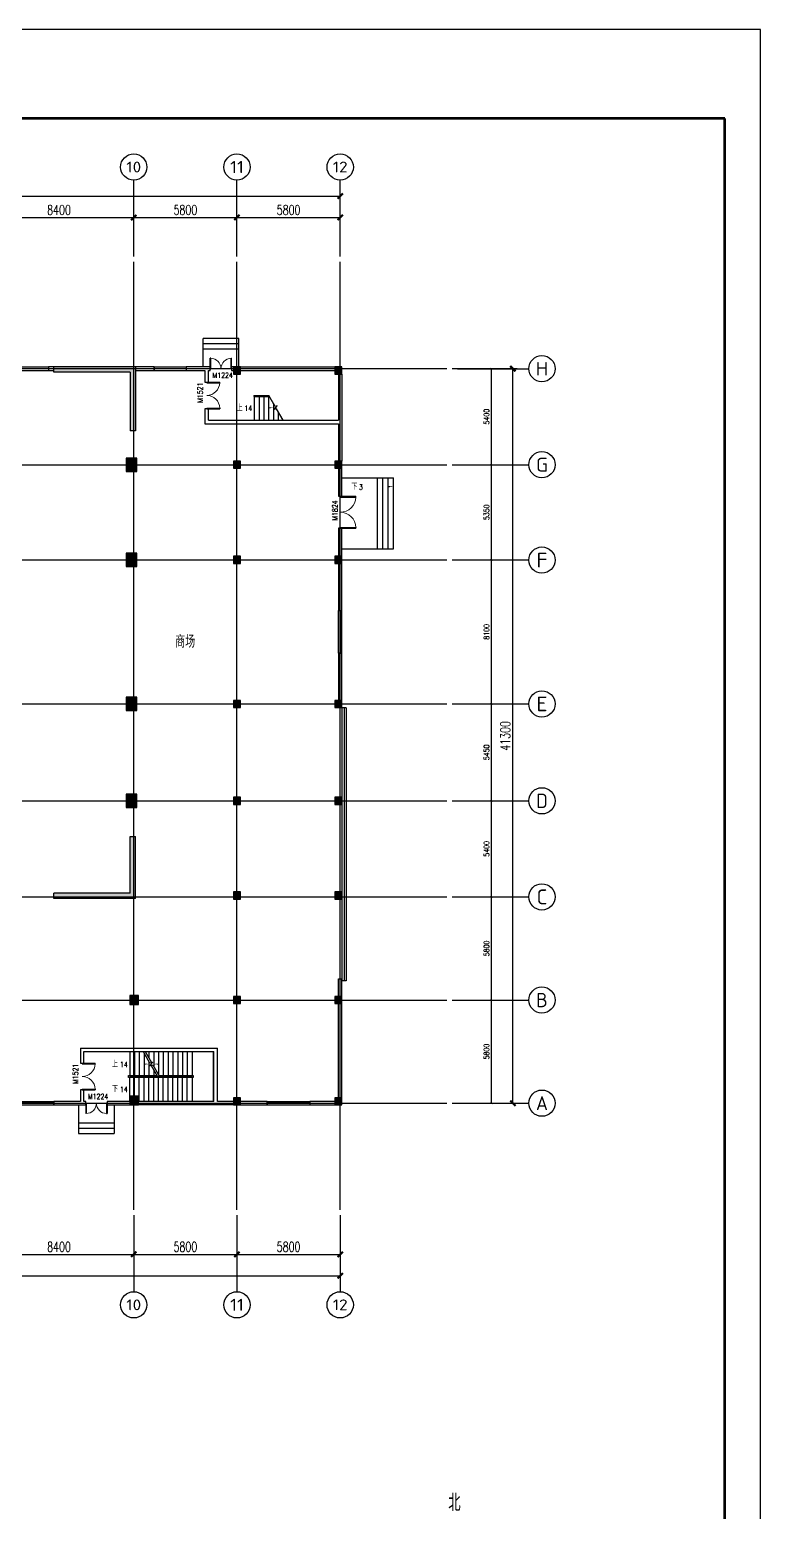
# Model space of a CAD drawing. Extents: x -1 to 1050000, y -900000 to 0.
# Drawn here: x 77741 to 118799, y -275115 to -191800 of the extents above; entities that cross this region are included whole.
import ezdxf
from ezdxf.enums import TextEntityAlignment as Align

# ---------------------------------------------------------------- set-up
doc = ezdxf.new("R2010")
doc.units = 0
doc.header["$LTSCALE"] = 1000
doc.header["$MEASUREMENT"] = 0
for name, color, linetype in [('AXIS', 3, 'Continuous'), ('AXIS_TEXT', 7, 'Continuous'), ('COLUMN', 9, 'Continuous'), ('CURTWALL', 4, 'Continuous'), ('DIM_SYMB', 3, 'Continuous'), ('G-ANNO-TTLB-THIN', 151, 'Continuous'), ('PUB_HATCH', 8, 'Continuous'), ('PUB_TEXT', 7, 'Continuous'), ('STAIR', 2, 'Continuous'), ('Text', 7, 'Continuous'), ('WALL', 9, 'Continuous'), ('WINDOW', 4, 'Continuous'), ('WINDOW_TEXT', 7, 'Continuous')]:
    doc.layers.add(name, color=color, linetype=linetype)
doc.layers.add('DOTE', color=1, linetype='Continuous', plot=False)
doc.layers.add('G-ANNO-TTLB-WIDE', color=214, linetype='Continuous', lineweight=100)
doc.styles.add('_TCH_AXIS', font='tssdeng.shx', dxfattribs={"bigfont": 'GBCBIG.shx'})
doc.styles.add('_TCH_DIM', font='SIMPLEX', dxfattribs={"bigfont": 'GBCBIG'})
doc.styles.add('_TCH_DIM_T3', font='SIMPLEX', dxfattribs={"width": 0.705882, "bigfont": 'GBCBIG'})
doc.styles.add('_TCH_WINDOW', font='SIMPLEX', dxfattribs={"bigfont": 'GBCBIG'})
doc.styles.add('COMPLEX', font='COMPLEX')
doc.styles.get("Standard").update_dxf_attribs({"font": 'gbenor.shx', "bigfont": 'gbcbig.shx'})
doc.dimstyles.new('_TCH_ARCH&&100', dxfattribs={"dimtxt": 297.5, "dimasz": 100, "dimexe": 250, "dimexo": 300, "dimgap": 126.25, "dimtad": 1, "dimdec": 0, "dimzin": 0, "dimdsep": 46, "dimtxsty": '_TCH_DIM_T3', "dimblk": 'ARCHTICK', "dimcen": 0.09, "dimclrt": 7, "dimazin": 2, "dimtfac": 1, "dimtdec": 0, "dimtix": 1, "dimtmove": 2, "dimatfit": 3, "dimfxl": 1, "dimtolj": 1, "dimtzin": 0, "dimarcsym": 0})

# ---------------------------------------------------------------- blocks, each defined once
blk = doc.blocks.new('_AXISO')
blk.add_circle((0, 0), 0.5)
at = {"layer": 'AXIS_TEXT', "style": 'COMPLEX', "width": 1.041667}
blk.add_attdef('A', text='', height=0.56, dxfattribs=at).set_placement((-0.25, -0.28), (0.25, -0.28), align=Align.FIT)
blk = doc.blocks.new('_ArchTick')
at = {"color": 0, "linetype": 'ByBlock', "const_width": 0.4}
blk.add_lwpolyline([(-0.5, -0.5), (0.5, 0.5)], dxfattribs=at)
blk = doc.blocks.new('*D79')
at = {"layer": 'AXIS', "color": 0, "lineweight": -2, "transparency": 16777216}
for p, q in [((75191, -258463), (75191, -260913)), ((83591, -258463), (83591, -260913)), ((75191, -260663), (83591, -260663))]:
    blk.add_line(p, q, dxfattribs=at)
at = {"layer": 'Defpoints', "color": 0, "transparency": 16777216}
for p in [(75191, -258163), (83591, -258163), (83591, -260663)]:
    blk.add_point(p, dxfattribs=at)
at = {"layer": 'AXIS', "color": 0, "lineweight": -2, "transparency": 16777216, "xscale": 300, "yscale": 300, "zscale": 300, "rotation": 180}
blk.add_blockref('_ArchTick', (75191, -260663), dxfattribs=at)
at = {"layer": 'AXIS', "color": 0, "lineweight": -2, "transparency": 16777216, "xscale": 300, "yscale": 300, "zscale": 300}
blk.add_blockref('_ArchTick', (83591, -260663), dxfattribs=at)
at = {"layer": 'AXIS', "color": 7, "transparency": 16777216, "insert": (79391, -260238), "char_height": 550, "attachment_point": 5, "style": '_TCH_DIM_T3'}
blk.add_mtext('\\A1;8400', dxfattribs=at)
blk = doc.blocks.new('*D80')
at = {"layer": 'AXIS', "color": 0, "lineweight": -2, "transparency": 16777216}
for p, q in [((83591, -258463), (83591, -260913)), ((89391, -258463), (89391, -260913)), ((83591, -260663), (89391, -260663))]:
    blk.add_line(p, q, dxfattribs=at)
at = {"layer": 'Defpoints', "color": 0, "transparency": 16777216}
for p in [(83591, -258163), (89391, -258163), (89391, -260663)]:
    blk.add_point(p, dxfattribs=at)
at = {"layer": 'AXIS', "color": 0, "lineweight": -2, "transparency": 16777216, "xscale": 300, "yscale": 300, "zscale": 300, "rotation": 180}
blk.add_blockref('_ArchTick', (83591, -260663), dxfattribs=at)
at = {"layer": 'AXIS', "color": 0, "lineweight": -2, "transparency": 16777216, "xscale": 300, "yscale": 300, "zscale": 300}
blk.add_blockref('_ArchTick', (89391, -260663), dxfattribs=at)
at = {"layer": 'AXIS', "color": 7, "transparency": 16777216, "insert": (86491, -260238), "char_height": 550, "attachment_point": 5, "style": '_TCH_DIM_T3'}
blk.add_mtext('\\A1;5800', dxfattribs=at)
blk = doc.blocks.new('*D81')
at = {"layer": 'AXIS', "color": 0, "lineweight": -2, "transparency": 16777216}
for p, q in [((89391, -258463), (89391, -260913)), ((95191, -258463), (95191, -260913)), ((89391, -260663), (95191, -260663))]:
    blk.add_line(p, q, dxfattribs=at)
at = {"layer": 'Defpoints', "color": 0, "transparency": 16777216}
for p in [(89391, -258163), (95191, -258163), (95191, -260663)]:
    blk.add_point(p, dxfattribs=at)
at = {"layer": 'AXIS', "color": 0, "lineweight": -2, "transparency": 16777216, "xscale": 300, "yscale": 300, "zscale": 300, "rotation": 180}
blk.add_blockref('_ArchTick', (89391, -260663), dxfattribs=at)
at = {"layer": 'AXIS', "color": 0, "lineweight": -2, "transparency": 16777216, "xscale": 300, "yscale": 300, "zscale": 300}
blk.add_blockref('_ArchTick', (95191, -260663), dxfattribs=at)
at = {"layer": 'AXIS', "color": 7, "transparency": 16777216, "insert": (92291, -260238), "char_height": 550, "attachment_point": 5, "style": '_TCH_DIM_T3'}
blk.add_mtext('\\A1;5800', dxfattribs=at)
blk = doc.blocks.new('*D82')
at = {"layer": 'AXIS', "color": 0, "lineweight": -2, "transparency": 16777216}
for p, q in [((22691, -258863), (22691, -262113)), ((95191, -258863), (95191, -262113)), ((22691, -261863), (95191, -261863))]:
    blk.add_line(p, q, dxfattribs=at)
at = {"layer": 'Defpoints', "color": 0, "transparency": 16777216}
for p in [(22691, -258563), (95191, -258563), (95191, -261863)]:
    blk.add_point(p, dxfattribs=at)
at = {"layer": 'AXIS', "color": 0, "lineweight": -2, "transparency": 16777216, "xscale": 300, "yscale": 300, "zscale": 300, "rotation": 180}
blk.add_blockref('_ArchTick', (22691, -261863), dxfattribs=at)
at = {"layer": 'AXIS', "color": 0, "lineweight": -2, "transparency": 16777216, "xscale": 300, "yscale": 300, "zscale": 300}
blk.add_blockref('_ArchTick', (95191, -261863), dxfattribs=at)
at = {"layer": 'AXIS', "color": 7, "transparency": 16777216, "insert": (58941, -261438), "char_height": 550, "attachment_point": 5, "style": '_TCH_DIM_T3'}
blk.add_mtext('\\A1;72500', dxfattribs=at)
blk = doc.blocks.new('*D103')
at = {"layer": 'AXIS', "color": 0, "lineweight": -2, "transparency": 16777216}
for p, q in [((101491, -246363), (103941, -246363)), ((103691, -252163), (103691, -246363)), ((101491, -252163), (103941, -252163))]:
    blk.add_line(p, q, dxfattribs=at)
at = {"layer": 'Defpoints', "color": 0, "transparency": 16777216}
for p in [(101191, -246363), (103691, -246363), (101191, -252163)]:
    blk.add_point(p, dxfattribs=at)
at = {"layer": 'AXIS', "color": 0, "lineweight": -2, "transparency": 16777216, "xscale": 100, "yscale": 100, "zscale": 100}
for p, rotation in [((103691, -246363), 90), ((103691, -252163), 270)]:
    blk.add_blockref('_ArchTick', p, dxfattribs=dict(at, rotation=rotation))
at = {"layer": 'AXIS', "color": 7, "transparency": 16777216, "insert": (103416, -249263), "char_height": 297.5, "attachment_point": 5, "rotation": 90, "style": '_TCH_DIM_T3'}
blk.add_mtext('\\A1;5800', dxfattribs=at)
blk = doc.blocks.new('*D104')
at = {"layer": 'AXIS', "color": 0, "lineweight": -2, "transparency": 16777216}
for p, q in [((101491, -240563), (103941, -240563)), ((103691, -246363), (103691, -240563)), ((101491, -246363), (103941, -246363))]:
    blk.add_line(p, q, dxfattribs=at)
at = {"layer": 'Defpoints', "color": 0, "transparency": 16777216}
for p in [(101191, -240563), (103691, -240563), (101191, -246363)]:
    blk.add_point(p, dxfattribs=at)
at = {"layer": 'AXIS', "color": 0, "lineweight": -2, "transparency": 16777216, "xscale": 100, "yscale": 100, "zscale": 100}
for p, rotation in [((103691, -240563), 90), ((103691, -246363), 270)]:
    blk.add_blockref('_ArchTick', p, dxfattribs=dict(at, rotation=rotation))
at = {"layer": 'AXIS', "color": 7, "transparency": 16777216, "insert": (103416, -243463), "char_height": 297.5, "attachment_point": 5, "rotation": 90, "style": '_TCH_DIM_T3'}
blk.add_mtext('\\A1;5800', dxfattribs=at)
blk = doc.blocks.new('*D83')
at = {"layer": 'AXIS', "color": 0, "lineweight": -2, "transparency": 16777216}
for p, q in [((101491, -235163), (103941, -235163)), ((103691, -240563), (103691, -235163)), ((101491, -240563), (103941, -240563))]:
    blk.add_line(p, q, dxfattribs=at)
at = {"layer": 'Defpoints', "color": 0, "transparency": 16777216}
for p in [(101191, -235163), (103691, -235163), (101191, -240563)]:
    blk.add_point(p, dxfattribs=at)
at = {"layer": 'AXIS', "color": 0, "lineweight": -2, "transparency": 16777216, "xscale": 100, "yscale": 100, "zscale": 100}
for p, rotation in [((103691, -235163), 90), ((103691, -240563), 270)]:
    blk.add_blockref('_ArchTick', p, dxfattribs=dict(at, rotation=rotation))
at = {"layer": 'AXIS', "color": 7, "transparency": 16777216, "insert": (103416, -237863), "char_height": 297.5, "attachment_point": 5, "rotation": 90, "style": '_TCH_DIM_T3'}
blk.add_mtext('\\A1;5400', dxfattribs=at)
blk = doc.blocks.new('*D84')
at = {"layer": 'AXIS', "color": 0, "lineweight": -2, "transparency": 16777216}
for p, q in [((101491, -229713), (103941, -229713)), ((103691, -235163), (103691, -229713)), ((101491, -235163), (103941, -235163))]:
    blk.add_line(p, q, dxfattribs=at)
at = {"layer": 'Defpoints', "color": 0, "transparency": 16777216}
for p in [(101191, -229713), (103691, -229713), (101191, -235163)]:
    blk.add_point(p, dxfattribs=at)
at = {"layer": 'AXIS', "color": 0, "lineweight": -2, "transparency": 16777216, "xscale": 100, "yscale": 100, "zscale": 100}
for p, rotation in [((103691, -229713), 90), ((103691, -235163), 270)]:
    blk.add_blockref('_ArchTick', p, dxfattribs=dict(at, rotation=rotation))
at = {"layer": 'AXIS', "color": 7, "transparency": 16777216, "insert": (103416, -232438), "char_height": 297.5, "attachment_point": 5, "rotation": 90, "style": '_TCH_DIM_T3'}
blk.add_mtext('\\A1;5450', dxfattribs=at)
blk = doc.blocks.new('*D85')
at = {"layer": 'AXIS', "color": 0, "lineweight": -2, "transparency": 16777216}
for p, q in [((101491, -221613), (103941, -221613)), ((103691, -229713), (103691, -221613)), ((101491, -229713), (103941, -229713))]:
    blk.add_line(p, q, dxfattribs=at)
at = {"layer": 'Defpoints', "color": 0, "transparency": 16777216}
for p in [(101191, -221613), (103691, -221613), (101191, -229713)]:
    blk.add_point(p, dxfattribs=at)
at = {"layer": 'AXIS', "color": 0, "lineweight": -2, "transparency": 16777216, "xscale": 100, "yscale": 100, "zscale": 100}
for p, rotation in [((103691, -221613), 90), ((103691, -229713), 270)]:
    blk.add_blockref('_ArchTick', p, dxfattribs=dict(at, rotation=rotation))
at = {"layer": 'AXIS', "color": 7, "transparency": 16777216, "insert": (103416, -225663), "char_height": 297.5, "attachment_point": 5, "rotation": 90, "style": '_TCH_DIM_T3'}
blk.add_mtext('\\A1;8100', dxfattribs=at)
blk = doc.blocks.new('*D86')
at = {"layer": 'AXIS', "color": 0, "lineweight": -2, "transparency": 16777216}
for p, q in [((101491, -216263), (103941, -216263)), ((103691, -221613), (103691, -216263)), ((101491, -221613), (103941, -221613))]:
    blk.add_line(p, q, dxfattribs=at)
at = {"layer": 'Defpoints', "color": 0, "transparency": 16777216}
for p in [(101191, -216263), (103691, -216263), (101191, -221613)]:
    blk.add_point(p, dxfattribs=at)
at = {"layer": 'AXIS', "color": 0, "lineweight": -2, "transparency": 16777216, "xscale": 100, "yscale": 100, "zscale": 100}
for p, rotation in [((103691, -216263), 90), ((103691, -221613), 270)]:
    blk.add_blockref('_ArchTick', p, dxfattribs=dict(at, rotation=rotation))
at = {"layer": 'AXIS', "color": 7, "transparency": 16777216, "insert": (103416, -218938), "char_height": 297.5, "attachment_point": 5, "rotation": 90, "style": '_TCH_DIM_T3'}
blk.add_mtext('\\A1;5350', dxfattribs=at)
blk = doc.blocks.new('*D87')
at = {"layer": 'AXIS', "color": 0, "lineweight": -2, "transparency": 16777216}
for p, q in [((101491, -210863), (103941, -210863)), ((103691, -216263), (103691, -210863)), ((101491, -216263), (103941, -216263))]:
    blk.add_line(p, q, dxfattribs=at)
at = {"layer": 'Defpoints', "color": 0, "transparency": 16777216}
for p in [(101191, -210863), (103691, -210863), (101191, -216263)]:
    blk.add_point(p, dxfattribs=at)
at = {"layer": 'AXIS', "color": 0, "lineweight": -2, "transparency": 16777216, "xscale": 100, "yscale": 100, "zscale": 100}
for p, rotation in [((103691, -210863), 90), ((103691, -216263), 270)]:
    blk.add_blockref('_ArchTick', p, dxfattribs=dict(at, rotation=rotation))
at = {"layer": 'AXIS', "color": 7, "transparency": 16777216, "insert": (103416, -213563), "char_height": 297.5, "attachment_point": 5, "rotation": 90, "style": '_TCH_DIM_T3'}
blk.add_mtext('\\A1;5400', dxfattribs=at)
blk = doc.blocks.new('*D88')
at = {"layer": 'AXIS', "color": 0, "lineweight": -2, "transparency": 16777216}
for p, q in [((101891, -210863), (105141, -210863)), ((104891, -252163), (104891, -210863)), ((101891, -252163), (105141, -252163))]:
    blk.add_line(p, q, dxfattribs=at)
at = {"layer": 'Defpoints', "color": 0, "transparency": 16777216}
for p in [(101591, -210863), (104891, -210863), (101591, -252163)]:
    blk.add_point(p, dxfattribs=at)
at = {"layer": 'AXIS', "color": 0, "lineweight": -2, "transparency": 16777216, "xscale": 300, "yscale": 300, "zscale": 300}
for p, rotation in [((104891, -210863), 90), ((104891, -252163), 270)]:
    blk.add_blockref('_ArchTick', p, dxfattribs=dict(at, rotation=rotation))
at = {"layer": 'AXIS', "color": 7, "transparency": 16777216, "insert": (104466, -231513), "char_height": 550, "attachment_point": 5, "rotation": 90, "style": '_TCH_DIM_T3'}
blk.add_mtext('\\A1;41300', dxfattribs=at)
blk = doc.blocks.new('*D109')
at = {"layer": 'AXIS', "color": 0, "lineweight": -2, "transparency": 16777216}
for p, q in [((75191, -204563), (75191, -202113)), ((75191, -202363), (83591, -202363)), ((83591, -204563), (83591, -202113))]:
    blk.add_line(p, q, dxfattribs=at)
at = {"layer": 'Defpoints', "color": 0, "transparency": 16777216}
for p in [(83591, -202363), (75191, -204863), (83591, -204863)]:
    blk.add_point(p, dxfattribs=at)
at = {"layer": 'AXIS', "color": 0, "lineweight": -2, "transparency": 16777216, "xscale": 300, "yscale": 300, "zscale": 300, "rotation": 180}
blk.add_blockref('_ArchTick', (75191, -202363), dxfattribs=at)
at = {"layer": 'AXIS', "color": 0, "lineweight": -2, "transparency": 16777216, "xscale": 300, "yscale": 300, "zscale": 300}
blk.add_blockref('_ArchTick', (83591, -202363), dxfattribs=at)
at = {"layer": 'AXIS', "color": 7, "transparency": 16777216, "insert": (79391, -201938), "char_height": 550, "attachment_point": 5, "style": '_TCH_DIM_T3'}
blk.add_mtext('\\A1;8400', dxfattribs=at)
blk = doc.blocks.new('*D110')
at = {"layer": 'AXIS', "color": 0, "lineweight": -2, "transparency": 16777216}
for p, q in [((83591, -204563), (83591, -202113)), ((83591, -202363), (89391, -202363)), ((89391, -204563), (89391, -202113))]:
    blk.add_line(p, q, dxfattribs=at)
at = {"layer": 'Defpoints', "color": 0, "transparency": 16777216}
for p in [(89391, -202363), (83591, -204863), (89391, -204863)]:
    blk.add_point(p, dxfattribs=at)
at = {"layer": 'AXIS', "color": 0, "lineweight": -2, "transparency": 16777216, "xscale": 300, "yscale": 300, "zscale": 300, "rotation": 180}
blk.add_blockref('_ArchTick', (83591, -202363), dxfattribs=at)
at = {"layer": 'AXIS', "color": 0, "lineweight": -2, "transparency": 16777216, "xscale": 300, "yscale": 300, "zscale": 300}
blk.add_blockref('_ArchTick', (89391, -202363), dxfattribs=at)
at = {"layer": 'AXIS', "color": 7, "transparency": 16777216, "insert": (86491, -201938), "char_height": 550, "attachment_point": 5, "style": '_TCH_DIM_T3'}
blk.add_mtext('\\A1;5800', dxfattribs=at)
blk = doc.blocks.new('*D111')
at = {"layer": 'AXIS', "color": 0, "lineweight": -2, "transparency": 16777216}
for p, q in [((89391, -204563), (89391, -202113)), ((89391, -202363), (95191, -202363)), ((95191, -204563), (95191, -202113))]:
    blk.add_line(p, q, dxfattribs=at)
at = {"layer": 'Defpoints', "color": 0, "transparency": 16777216}
for p in [(95191, -202363), (89391, -204863), (95191, -204863)]:
    blk.add_point(p, dxfattribs=at)
at = {"layer": 'AXIS', "color": 0, "lineweight": -2, "transparency": 16777216, "xscale": 300, "yscale": 300, "zscale": 300, "rotation": 180}
blk.add_blockref('_ArchTick', (89391, -202363), dxfattribs=at)
at = {"layer": 'AXIS', "color": 0, "lineweight": -2, "transparency": 16777216, "xscale": 300, "yscale": 300, "zscale": 300}
blk.add_blockref('_ArchTick', (95191, -202363), dxfattribs=at)
at = {"layer": 'AXIS', "color": 7, "transparency": 16777216, "insert": (92291, -201938), "char_height": 550, "attachment_point": 5, "style": '_TCH_DIM_T3'}
blk.add_mtext('\\A1;5800', dxfattribs=at)
blk = doc.blocks.new('*D112')
at = {"layer": 'AXIS', "color": 0, "lineweight": -2, "transparency": 16777216}
for p, q in [((22691, -204163), (22691, -200913)), ((22691, -201163), (95191, -201163)), ((95191, -204163), (95191, -200913))]:
    blk.add_line(p, q, dxfattribs=at)
at = {"layer": 'Defpoints', "color": 0, "transparency": 16777216}
for p in [(95191, -201163), (22691, -204463), (95191, -204463)]:
    blk.add_point(p, dxfattribs=at)
at = {"layer": 'AXIS', "color": 0, "lineweight": -2, "transparency": 16777216, "xscale": 300, "yscale": 300, "zscale": 300, "rotation": 180}
blk.add_blockref('_ArchTick', (22691, -201163), dxfattribs=at)
at = {"layer": 'AXIS', "color": 0, "lineweight": -2, "transparency": 16777216, "xscale": 300, "yscale": 300, "zscale": 300}
blk.add_blockref('_ArchTick', (95191, -201163), dxfattribs=at)
at = {"layer": 'AXIS', "color": 7, "transparency": 16777216, "insert": (58941, -200738), "char_height": 550, "attachment_point": 5, "style": '_TCH_DIM_T3'}
blk.add_mtext('\\A1;72500', dxfattribs=at)
blk = doc.blocks.new('_FZH')
blk.add_lwpolyline([(-0.5, -0.5), (0.5, -0.5), (0.5, 0.5), (-0.5, 0.5)], close=True)
at = {"layer": 'PUB_HATCH'}
blk.add_solid([(-0.5, -0.5), (0.5, -0.5), (-0.5, 0.5), (0.5, 0.5)], dxfattribs=at)
blk = doc.blocks.new('$WINLIB2D$00000002')
at = {"color": 0}
for points in [[(-0.5, 0.5), (0.5, 0.5)], [(-0.5, 0.5), (-0.5, -0.5)], [(0.5, 0.5), (0.5, -0.5)], [(0.5, 0), (-0.5, 0)], [(-0.5, -0.5), (0.5, -0.5)]]:
    blk.add_lwpolyline(points, dxfattribs=at)
blk = doc.blocks.new('$DorLib2D$00000002')
for p, q in [((-0.5, 0), (-0.5, 0.4875)), ((-0.475, 0.4875), (-0.5, 0.4875)), ((-0.475, 0), (-0.475, 0.4875)), ((0.475, 0), (0.475, 0.4875)), ((0.475, 0.4875), (0.5, 0.4875)), ((0.5, 0), (0.5, 0.4875)), ((-0.5, 0), (-0.475, 0)), ((0.5, 0), (0.475, 0))]:
    blk.add_line(p, q)
at = {"lineweight": 13}
for centre, start, end in [((-0.4875, 0), 0, 88.53072), ((0.4875, 0), 91.46928, 180)]:
    blk.add_arc(centre, 0.4875, start, end, dxfattribs=at)

msp = doc.modelspace()

# ---------------------------------------------------------------- hatches: boundary and pattern name
at = {"layer": 'PUB_HATCH'}
for points in [[(83390.6, -211063.26), (83690.6, -210763.26), (79090.6, -210763.26), (79090.6, -211063.26)], [(83690.6, -210763.26), (83390.6, -211063.26), (83390.6, -214363.26), (83690.6, -214363.26)], [(83390.6, -240363.26), (83690.6, -240663.26), (83690.6, -237163.26), (83390.6, -237163.26)], [(83690.6, -240663.26), (83390.6, -240363.26), (79090.6, -240363.26), (79090.6, -240663.26)]]:
    msp.add_hatch(color=256, dxfattribs=at).paths.add_polyline_path(points)

# ---------------------------------------------------------------- linework, layer by layer
at = {"layer": 'AXIS'}
for p, q in [((83590.6, -204263.26), (83590.6, -200263.26)), ((89390.6, -204263.26), (89390.6, -200263.26)), ((95190.6, -204263.26), (95190.6, -200263.26)), ((101790.6, -210863.26), (105790.6, -210863.26)), ((101790.6, -216263.26), (105790.6, -216263.26)), ((101790.6, -221613.26), (105790.6, -221613.26)), ((101790.6, -229713.26), (105790.6, -229713.26)), ((101790.6, -235163.26), (105790.6, -235163.26)), ((101790.6, -240563.26), (105790.6, -240563.26)), ((101790.6, -246363.26), (105790.6, -246363.26)), ((101790.6, -252163.26), (105790.6, -252163.26)), ((83590.6, -258763.26), (83590.6, -262763.26)), ((89390.6, -258763.26), (89390.6, -262763.26)), ((95190.6, -258763.26), (95190.6, -262763.26))]:
    msp.add_line(p, q, dxfattribs=at)
at = {"layer": 'CURTWALL'}
for p, q in [((95290.6, -229938.26), (95290.6, -245288.26)), ((95530.6, -229938.26), (95290.6, -229938.26)), ((95410.6, -229938.26), (95410.6, -245288.26)), ((95530.6, -229938.26), (95530.6, -245288.26)), ((95530.6, -245288.26), (95290.6, -245288.26))]:
    msp.add_line(p, q, dxfattribs=at)
at = {"layer": 'DIM_SYMB'}
for points in [[(90225.6, -213063.26, 0, 0, 0), (91440.6, -213063.26, 0, 80, 0), (91140.6, -213063.26, 0, 0, 0)], [(96490.6, -217495.76, 0, 0, 0), (98190.6, -217495.76, 0, 80, 0), (97890.6, -217495.76, 0, 0, 0)], [(83225.6, -249963.26, 0, 0, 0), (84440.6, -249963.26, 0, 80, 0), (84140.6, -249963.26, 0, 0, 0)], [(83225.6, -251363.26, 0, 0, 0), (87470.6, -251363.26, 0, 0, 0), (87470.6, -249963.26, 0, 0, 0), (84710.6, -249963.26, 0, 80, 0), (85010.6, -249963.26, 0, 0, 0)]]:
    msp.add_lwpolyline(points, format="xyseb", dxfattribs=at)
at = {"layer": 'DOTE'}
for p, q in [((83590.6, -258163.26), (83590.6, -204863.26)), ((89390.6, -258163.26), (89390.6, -204863.26)), ((95190.6, -258163.26), (95190.6, -204863.26)), ((101190.6, -210863.26), (16690.6, -210863.26)), ((16690.6, -216263.26), (101190.6, -216263.26)), ((16690.6, -221613.26), (101190.6, -221613.26)), ((16690.6, -229713.26), (101190.6, -229713.26)), ((16690.6, -235163.26), (101190.6, -235163.26)), ((16690.6, -240563.26), (101190.6, -240563.26)), ((16690.6, -246363.26), (101190.6, -246363.26)), ((16690.6, -252163.26), (101190.6, -252163.26))]:
    msp.add_line(p, q, dxfattribs=at)
at = {"layer": 'G-ANNO-TTLB-THIN'}
msp.add_lwpolyline([(-0.53, -191800.03), (-0.53, -360000.03), (118799.47, -360000.03), (118799.47, -191800.03)], close=True, dxfattribs=at)
at = {"layer": 'G-ANNO-TTLB-WIDE'}
msp.add_lwpolyline([(116799.47, -196800.03), (1999.47, -196800.03), (1999.47, -358000.03), (116799.47, -358000.03)], close=True, dxfattribs=at)
at = {"layer": 'STAIR'}
for p, q in [((87490.6, -210763.26), (87490.6, -209163.26)), ((89490.6, -209163.26), (87490.6, -209163.26)), ((89490.6, -209463.26), (87490.6, -209463.26)), ((89490.6, -209763.26), (87490.6, -209763.26)), ((89490.6, -210763.26), (89490.6, -209163.26)), ((90330.6, -212363.26), (91171.45, -212363.26)), ((90330.6, -212363.26), (90330.6, -212423.26)), ((90330.6, -212423.26), (91206.09, -212423.26)), ((90360.6, -212423.26), (90360.6, -213763.26)), ((90630.6, -212423.26), (90630.6, -213763.26)), ((90900.6, -212423.26), (90900.6, -213763.26)), ((91170.6, -212423.26), (91170.6, -213763.26)), ((91530.68, -212985.45), (91171.45, -212363.26)), ((91440.6, -212829.43), (91440.6, -213763.26)), ((91480.14, -213158.72), (91653.03, -212952.67)), ((91610.54, -213123.78), (91480.14, -213158.72)), ((91653.03, -212952.67), (91530.68, -212985.45)), ((91979.74, -213763.26), (91610.54, -213123.78)), ((90360.6, -213763.26), (91979.74, -213763.26)), ((91710.6, -213297.08), (91710.6, -213763.26)), ((95290.6, -216995.76), (98190.6, -216995.76)), ((97290.6, -220995.76), (97290.6, -216995.76)), ((97590.6, -220995.76), (97590.6, -216995.76)), ((97890.6, -220995.76), (97890.6, -216995.76)), ((98190.6, -220995.76), (98190.6, -216995.76)), ((95290.6, -220995.76), (98190.6, -220995.76)), ((83360.6, -249263.26), (84113.72, -249263.26)), ((83360.6, -249263.26), (83360.6, -250603.26)), ((83630.6, -249263.26), (83630.6, -250603.26)), ((83900.6, -249263.26), (83900.6, -250603.26)), ((84113.72, -249263.26), (84480.68, -249898.85)), ((84170.6, -249361.78), (84170.6, -250603.26)), ((84229.19, -249263.26), (88070.6, -249263.26)), ((84229.19, -249263.26), (84580.68, -249872.06)), ((84440.6, -249263.26), (84440.6, -249629.43)), ((84440.6, -249829.43), (84440.6, -250603.26)), ((84653.03, -249852.67), (84480.14, -250058.72)), ((84480.68, -249898.85), (84653.03, -249852.67)), ((84710.6, -249263.26), (84710.6, -250097.08)), ((84980.6, -249263.26), (84980.6, -250564.74)), ((85250.6, -249263.26), (85250.6, -250603.26)), ((85520.6, -249263.26), (85520.6, -250603.26)), ((85790.6, -249263.26), (85790.6, -250603.26)), ((86060.6, -249263.26), (86060.6, -250603.26)), ((86330.6, -249263.26), (86330.6, -250603.26)), ((86600.6, -249263.26), (86600.6, -250603.26)), ((86870.6, -249263.26), (86870.6, -250603.26)), ((88070.6, -252063.26), (88070.6, -249263.26)), ((83300.6, -250723.26), (83300.6, -250603.26)), ((83300.6, -250603.26), (84887.37, -250603.26)), ((86930.6, -250723.26), (83300.6, -250723.26)), ((86870.6, -250663.26), (83360.6, -250663.26)), ((83360.6, -250663.26), (83360.6, -250663.26)), ((83360.6, -252063.26), (83360.6, -250723.26)), ((83630.6, -251763.26), (83630.6, -250723.26)), ((83900.6, -252063.26), (83900.6, -250723.26)), ((84170.6, -252063.26), (84170.6, -250723.26)), ((84440.6, -252063.26), (84440.6, -250723.26)), ((84480.14, -250058.72), (84660.54, -250010.38)), ((84560.54, -250037.17), (84922.01, -250663.26)), ((84660.54, -250010.38), (85037.48, -250663.26)), ((84710.6, -250297.08), (84710.6, -250603.26)), ((84710.6, -252063.26), (84710.6, -250723.26)), ((84980.6, -252063.26), (84980.6, -250723.26)), ((85002.84, -250603.26), (86930.6, -250603.26)), ((85250.6, -252063.26), (85250.6, -250723.26)), ((85520.6, -252063.26), (85520.6, -250723.26)), ((85790.6, -252063.26), (85790.6, -250723.26)), ((86060.6, -252063.26), (86060.6, -250723.26)), ((86330.6, -252063.26), (86330.6, -250723.26)), ((86600.6, -252063.26), (86600.6, -250723.26)), ((86870.6, -250663.26), (86870.6, -250663.26)), ((86870.6, -250723.26), (86870.6, -252063.26)), ((86930.6, -250603.26), (86930.6, -250723.26)), ((80490.6, -252263.26), (80490.6, -253863.26)), ((82490.6, -252263.26), (82490.6, -253863.26)), ((83364.06, -252063.26), (83360.6, -252063.26)), ((88070.6, -252063.26), (83864.06, -252063.26)), ((80490.6, -253263.26), (82490.6, -253263.26)), ((80490.6, -253563.26), (82490.6, -253563.26)), ((80490.6, -253863.26), (82490.6, -253863.26))]:
    msp.add_line(p, q, dxfattribs=at)
at = {"layer": 'WALL'}
for p, q in [((84740.6, -210763.26), (78790.6, -210763.26)), ((78790.6, -210763.26), (78790.6, -210963.26)), ((79090.6, -211063.26), (79090.6, -210763.26)), ((83690.6, -210763.26), (83690.6, -214363.26)), ((84740.6, -210963.26), (84740.6, -210763.26)), ((87890.6, -210763.26), (86540.6, -210763.26)), ((86540.6, -210763.26), (86540.6, -210963.26)), ((87890.6, -210963.26), (87890.6, -210763.26)), ((89190.6, -210763.26), (89090.6, -210763.26)), ((89090.6, -210763.26), (89090.6, -210963.26)), ((89590.6, -210763.26), (94890.6, -210763.26)), ((78790.6, -210963.26), (79090.6, -210963.26)), ((83390.6, -211063.26), (79090.6, -211063.26)), ((83390.6, -211063.26), (83390.6, -214363.26)), ((83690.6, -210963.26), (84740.6, -210963.26)), ((86540.6, -210963.26), (87590.6, -210963.26)), ((87590.6, -210963.26), (87590.6, -211613.26)), ((87590.6, -211613.26), (87790.6, -211613.26)), ((87790.6, -211613.26), (87790.6, -210963.26)), ((87790.6, -210963.26), (87890.6, -210963.26)), ((89090.6, -210963.26), (89190.6, -210963.26)), ((89590.6, -210963.26), (94890.6, -210963.26)), ((95090.6, -211163.26), (95090.6, -213763.26)), ((95290.6, -211163.26), (95290.6, -216063.26)), ((87790.6, -213113.26), (87590.6, -213113.26)), ((87590.6, -213113.26), (87590.6, -213963.26)), ((87790.6, -213763.26), (87790.6, -213113.26)), ((87590.6, -213963.26), (95090.6, -213963.26)), ((87790.6, -213763.26), (95090.6, -213763.26)), ((95090.6, -213963.26), (95090.6, -216063.26)), ((83690.6, -214363.26), (83390.6, -214363.26)), ((95090.6, -216463.26), (95090.6, -218038.26)), ((95290.6, -218038.26), (95290.6, -216463.26)), ((95090.6, -218038.26), (95290.6, -218038.26)), ((95290.6, -219838.26), (95090.6, -219838.26)), ((95090.6, -219838.26), (95090.6, -221413.26)), ((95290.6, -221413.26), (95290.6, -219838.26)), ((95090.6, -221813.26), (95090.6, -224463.26)), ((95290.6, -224463.26), (95290.6, -221813.26)), ((95090.6, -224463.26), (95290.6, -224463.26)), ((95290.6, -226863.26), (95090.6, -226863.26)), ((95090.6, -226863.26), (95090.6, -229513.26)), ((95290.6, -229513.26), (95290.6, -226863.26)), ((83390.6, -240363.26), (83390.6, -237163.26)), ((83390.6, -237163.26), (83690.6, -237163.26)), ((83690.6, -240663.26), (83690.6, -237163.26)), ((83390.6, -240363.26), (79090.6, -240363.26)), ((79090.6, -240663.26), (79090.6, -240363.26)), ((83690.6, -240663.26), (79090.6, -240663.26)), ((95090.6, -246163.26), (95090.6, -245163.26)), ((95090.6, -245163.26), (95290.6, -245163.26)), ((95290.6, -246163.26), (95290.6, -245163.26)), ((95090.6, -251863.26), (95090.6, -246563.26)), ((95290.6, -251863.26), (95290.6, -246563.26)), ((80590.6, -249063.26), (80590.6, -249913.26)), ((80590.6, -249063.26), (88290.6, -249063.26)), ((88290.6, -252063.26), (88290.6, -249063.26)), ((80590.6, -249913.26), (80790.6, -249913.26)), ((80790.6, -249913.26), (80790.6, -249263.26)), ((80790.6, -249263.26), (88090.6, -249263.26)), ((88090.6, -252063.26), (88090.6, -249263.26)), ((80790.6, -251413.26), (80590.6, -251413.26)), ((80590.6, -251413.26), (80590.6, -252063.26)), ((80790.6, -252063.26), (80790.6, -251413.26)), ((80590.6, -252063.26), (79090.6, -252063.26)), ((79090.6, -252063.26), (79090.6, -252263.26)), ((79090.6, -252263.26), (80890.6, -252263.26)), ((80890.6, -252063.26), (80790.6, -252063.26)), ((80890.6, -252263.26), (80890.6, -252063.26)), ((83364.06, -252063.26), (82090.6, -252063.26)), ((82090.6, -252063.26), (82090.6, -252263.26)), ((82090.6, -252263.26), (83364.06, -252263.26)), ((88090.6, -252063.26), (83864.06, -252063.26)), ((89190.6, -252263.26), (83864.06, -252263.26)), ((89190.6, -252063.26), (88290.6, -252063.26)), ((91090.6, -252063.26), (89590.6, -252063.26)), ((89590.6, -252263.26), (91090.6, -252263.26)), ((91090.6, -252263.26), (91090.6, -252063.26)), ((94890.6, -252063.26), (93490.6, -252063.26)), ((93490.6, -252063.26), (93490.6, -252263.26)), ((93490.6, -252263.26), (94890.6, -252263.26))]:
    msp.add_line(p, q, dxfattribs=at)

# ---------------------------------------------------------------- block references
at = {"layer": 'AXIS'}
ref = msp.add_blockref('_AXISO', (83590.6, -199525), dxfattribs=dict(at, xscale=1476.510067114094, yscale=1476.510067114094, zscale=1476.510067114094))
ref.add_attrib('A', '10', dxfattribs={"layer": 'AXIS_TEXT', "height": 606.191, "style": '_TCH_AXIS', "width": 1.196825}).set_placement((83172.04, -199828.1), (84009.16, -199828.1), align=Align.FIT)
ref = msp.add_blockref('_AXISO', (89390.6, -199525), dxfattribs=dict(at, xscale=1476.510067114094, yscale=1476.510067114094, zscale=1476.510067114094))
ref.add_attrib('A', '11', dxfattribs={"layer": 'AXIS_TEXT', "height": 680.602, "style": '_TCH_AXIS', "width": 1.414966}).set_placement((89001.68, -199865.3), (89779.51, -199865.3), align=Align.FIT)
ref = msp.add_blockref('_AXISO', (95190.6, -199525), dxfattribs=dict(at, xscale=1476.510067114094, yscale=1476.510067114094, zscale=1476.510067114094))
ref.add_attrib('A', '12', dxfattribs={"layer": 'AXIS_TEXT', "height": 606.191, "style": '_TCH_AXIS', "width": 1.196825}).set_placement((94772.04, -199828.1), (95609.16, -199828.1), align=Align.FIT)
ref = msp.add_blockref('_AXISO', (106528.85, -210863.26), dxfattribs=dict(at, xscale=1476.510067114094, yscale=1476.510067114094, zscale=1476.510067114094))
ref.add_attrib('A', 'H', dxfattribs={"layer": 'AXIS_TEXT', "height": 748.44, "style": '_TCH_AXIS', "width": 1.768707}).set_placement((106172.45, -211237.48), (106885.25, -211237.48), align=Align.FIT)
ref = msp.add_blockref('_AXISO', (106528.85, -216263.26), dxfattribs=dict(at, xscale=1476.510067114094, yscale=1476.510067114094, zscale=1476.510067114094))
ref.add_attrib('A', 'G', dxfattribs={"layer": 'AXIS_TEXT', "height": 784.74, "style": '_TCH_AXIS', "width": 1.485714}).set_placement((106192.54, -216655.62), (106865.17, -216655.62), align=Align.FIT)
ref = msp.add_blockref('_AXISO', (106528.56, -221627.27), dxfattribs=dict(at, xscale=1476.510067114094, yscale=1476.510067114094, zscale=1476.510067114094))
ref.add_attrib('A', 'F', dxfattribs={"layer": 'AXIS_TEXT', "height": 822.12, "style": '_TCH_AXIS', "width": 1.52381}).set_placement((106215.37, -222038.33), (106841.75, -222038.33), align=Align.FIT)
ref = msp.add_blockref('_AXISO', (106528.85, -229713.26), dxfattribs=dict(at, xscale=1476.510067114094, yscale=1476.510067114094, zscale=1476.510067114094))
ref.add_attrib('A', 'E', dxfattribs={"layer": 'AXIS_TEXT', "height": 822.12, "style": '_TCH_AXIS', "width": 1.52381}).set_placement((106215.66, -230124.32), (106842.04, -230124.32), align=Align.FIT)
ref = msp.add_blockref('_AXISO', (106528.85, -235163.26), dxfattribs=dict(at, xscale=1476.510067114094, yscale=1476.510067114094, zscale=1476.510067114094))
ref.add_attrib('A', 'D', dxfattribs={"layer": 'AXIS_TEXT', "height": 803.33, "style": '_TCH_AXIS', "width": 1.503401}).set_placement((106203.7, -235564.92), (106854.01, -235564.92), align=Align.FIT)
ref = msp.add_blockref('_AXISO', (106528.85, -240563.26), dxfattribs=dict(at, xscale=1476.510067114094, yscale=1476.510067114094, zscale=1476.510067114094))
ref.add_attrib('A', 'C', dxfattribs={"layer": 'AXIS_TEXT', "height": 841.04, "style": '_TCH_AXIS', "width": 1.238095}).set_placement((106228.48, -240983.78), (106829.22, -240983.78), align=Align.FIT)
ref = msp.add_blockref('_AXISO', (106528.85, -246363.26), dxfattribs=dict(at, xscale=1476.510067114094, yscale=1476.510067114094, zscale=1476.510067114094))
ref.add_attrib('A', 'B', dxfattribs={"layer": 'AXIS_TEXT', "height": 803.33, "style": '_TCH_AXIS', "width": 1.503401}).set_placement((106203.7, -246764.92), (106854.01, -246764.92), align=Align.FIT)
ref = msp.add_blockref('_AXISO', (106528.85, -252163.26), dxfattribs=dict(at, xscale=1476.510067114094, yscale=1476.510067114094, zscale=1476.510067114094))
ref.add_attrib('A', 'A', dxfattribs={"layer": 'AXIS_TEXT', "height": 784.74, "style": '_TCH_AXIS', "width": 1.392857}).set_placement((106192.54, -252555.62), (106865.17, -252555.62), align=Align.FIT)
ref = msp.add_blockref('_AXISO', (83590.6, -263501.51), dxfattribs=dict(at, xscale=1476.510067114094, yscale=1476.510067114094, zscale=1476.510067114094))
ref.add_attrib('A', '10', dxfattribs={"layer": 'AXIS_TEXT', "height": 606.191, "style": '_TCH_AXIS', "width": 1.196825}).set_placement((83172.04, -263804.61), (84009.16, -263804.61), align=Align.FIT)
ref = msp.add_blockref('_AXISO', (89390.6, -263501.51), dxfattribs=dict(at, xscale=1476.510067114094, yscale=1476.510067114094, zscale=1476.510067114094))
ref.add_attrib('A', '11', dxfattribs={"layer": 'AXIS_TEXT', "height": 680.602, "style": '_TCH_AXIS', "width": 1.414966}).set_placement((89001.68, -263841.81), (89779.51, -263841.81), align=Align.FIT)
ref = msp.add_blockref('_AXISO', (95190.6, -263501.51), dxfattribs=dict(at, xscale=1476.510067114094, yscale=1476.510067114094, zscale=1476.510067114094))
ref.add_attrib('A', '12', dxfattribs={"layer": 'AXIS_TEXT', "height": 606.191, "style": '_TCH_AXIS', "width": 1.196825}).set_placement((94772.04, -263804.61), (95609.16, -263804.61), align=Align.FIT)
at = {"layer": 'COLUMN'}
for p, xscale, yscale, zscale in [((89390.6, -210963.26), 400, 400, 400), ((95090.6, -210963.26), 400, 400, 400), ((83464.06, -216263.26), 600, 750, 750), ((89390.6, -216263.26), 400, 400, 400), ((95090.6, -216263.26), 400, 400, 400), ((83464.06, -221613.26), 600, 750, 750), ((89390.6, -221613.26), 400, 400, 400), ((95090.6, -221613.26), 400, 400, 400), ((83464.06, -229713.26), 600, 750, 750), ((89390.6, -229713.26), 400, 400, 400), ((95090.6, -229713.26), 400, 400, 400), ((83464.06, -235163.26), 600, 750, 750), ((89390.6, -235163.26), 400, 400, 400), ((95090.6, -235163.26), 400, 400, 400), ((89390.6, -240488.26), 400, 400, 400), ((95090.6, -240488.26), 400, 400, 400), ((83614.06, -246363.26), 500, 500, 500), ((89390.6, -246363.26), 400, 400, 400), ((95090.6, -246363.26), 400, 400, 400), ((83614.06, -252013.26), 500, 500, 500), ((89390.6, -252063.26), 400, 400, 400), ((95090.6, -252063.26), 400, 400, 400)]:
    msp.add_blockref('_FZH', p, dxfattribs=dict(at, xscale=xscale, yscale=yscale, zscale=zscale))
at = {"layer": 'WINDOW', "xscale": -2400, "zscale": -2400}
for p, yscale, rotation in [((77590.6, -210863.26), -200, 180), ((95190.6, -225663.26), -200, 270), ((77890.6, -252163.26), 200, 180)]:
    msp.add_blockref('$WINLIB2D$00000002', p, dxfattribs=dict(at, yscale=yscale, rotation=rotation))
at = {"layer": 'WINDOW', "yscale": 200}
for p, xscale, zscale in [((85640.6, -210863.26), 1800, 1800), ((92290.6, -252163.26), 2400, 2400)]:
    msp.add_blockref('$WINLIB2D$00000002', p, dxfattribs=dict(at, xscale=xscale, zscale=zscale))
at = {"layer": 'WINDOW'}
ref = msp.add_blockref('$DorLib2D$00000002', (88490.6, -210863.26), dxfattribs=dict(at, xscale=-1200, yscale=1200, zscale=-1200))
ref.add_attrib('A', 'M1224', (88015.6, -211387.01), dxfattribs={"layer": 'WINDOW_TEXT', "height": 297.5, "style": '_TCH_WINDOW', "width": 0.705882})
ref = msp.add_blockref('$DorLib2D$00000002', (87690.6, -212363.26), dxfattribs=dict(at, xscale=1500, yscale=1500, zscale=1500, rotation=270))
ref.add_attrib('A', 'M1521', (87464.35, -212788.26), dxfattribs={"layer": 'WINDOW_TEXT', "height": 297.5, "rotation": 90, "style": '_TCH_WINDOW', "width": 0.705882})
ref = msp.add_blockref('$DorLib2D$00000002', (95190.6, -218938.26), dxfattribs=dict(at, xscale=-1800, yscale=1800, zscale=-1800, rotation=270))
ref.add_attrib('A', 'M1824', (95044.35, -219413.26), dxfattribs={"layer": 'WINDOW_TEXT', "height": 297.5, "rotation": 90, "style": '_TCH_WINDOW', "width": 0.705882})
ref = msp.add_blockref('$DorLib2D$00000002', (80690.6, -250663.26), dxfattribs=dict(at, xscale=1500, yscale=-1500, zscale=1500, rotation=90))
ref.add_attrib('A', 'M1521', (80464.35, -251088.26), dxfattribs={"layer": 'WINDOW_TEXT', "height": 297.5, "rotation": 90, "style": '_TCH_WINDOW', "width": 0.705882})
ref = msp.add_blockref('$DorLib2D$00000002', (81490.6, -252163.26), dxfattribs=dict(at, xscale=1200, yscale=1200, zscale=1200, rotation=180))
ref.add_attrib('A', 'M1224', (81015.6, -251937.01), dxfattribs={"layer": 'WINDOW_TEXT', "height": 297.5, "style": '_TCH_WINDOW', "width": 0.705882})

# ---------------------------------------------------------------- texts
at = {"layer": 'PUB_TEXT', "style": '_TCH_DIM'}
for s, height, p in [('上', 337.59, (89374.85, -213238.26)), ('下', 337.59, (95809.85, -217670.76)), ('上', 337.59, (82374.85, -250138.26)), ('下', 337.59, (82374.85, -251538.26)), ('北', 964.54, (101262.43, -275102.84))]:
    msp.add_text(s, height=height, dxfattribs=at).set_placement(p)
at = {"layer": 'PUB_TEXT', "style": '_TCH_DIM', "width": 0.705882}
for s, p in [('14', (89810.6, -213238.26)), ('3', (96245.6, -217670.76)), ('14', (82810.6, -250138.26)), ('14', (82810.6, -251538.26))]:
    msp.add_text(s, height=297.5, dxfattribs=at).set_placement(p)
at = {"layer": 'Text', "insert": (86480.87, -226199.92), "char_height": 700, "attachment_point": 5}
msp.add_mtext_dynamic_manual_height_columns('商场', width=5304.4569, gutter_width=1750, heights=[0], dxfattribs=at)

# ---------------------------------------------------------------- dimensions: what is measured, and where the dimension line sits
at = {"layer": 'AXIS'}
for p1, p2, distance, picture, middle in [((22690.6, -204463.26), (95190.6, -204463.26), 3300, '*D112', (58940.6, -200738.26)), ((75190.6, -204863.26), (83590.6, -204863.26), 2500, '*D109', (79390.6, -201938.26)), ((83590.6, -204863.26), (89390.6, -204863.26), 2500, '*D110', (86490.6, -201938.26)), ((89390.6, -204863.26), (95190.6, -204863.26), 2500, '*D111', (92290.6, -201938.26)), ((101590.6, -252163.26), (101590.6, -210863.26), -3300, '*D88', (104465.6, -231513.26)), ((75190.6, -258163.26), (83590.6, -258163.26), -2500, '*D79', (79390.6, -260238.26)), ((83590.6, -258163.26), (89390.6, -258163.26), -2500, '*D80', (86490.6, -260238.26)), ((89390.6, -258163.26), (95190.6, -258163.26), -2500, '*D81', (92290.6, -260238.26)), ((22690.6, -258563.26), (95190.6, -258563.26), -3300, '*D82', (58940.6, -261438.26))]:
    dim = msp.add_aligned_dim(p1=p1, p2=p2, distance=distance, dimstyle='_TCH_ARCH&&100', override={"dimtxt": 550, "dimasz": 300, "dimgap": 150}, dxfattribs=at)
    dim.commit()
    dim.dimension.update_dxf_attribs({"geometry": picture, "text_midpoint": middle})
for p1, p2, picture, middle in [((101190.6, -216263.26), (101190.6, -210863.26), '*D87', (103415.6, -213563.26)), ((101190.6, -221613.26), (101190.6, -216263.26), '*D86', (103415.6, -218938.26)), ((101190.6, -229713.26), (101190.6, -221613.26), '*D85', (103415.6, -225663.26)), ((101190.6, -235163.26), (101190.6, -229713.26), '*D84', (103415.6, -232438.26)), ((101190.6, -240563.26), (101190.6, -235163.26), '*D83', (103415.6, -237863.26)), ((101190.6, -246363.26), (101190.6, -240563.26), '*D104', (103415.6, -243463.26)), ((101190.6, -252163.26), (101190.6, -246363.26), '*D103', (103415.6, -249263.26))]:
    dim = msp.add_aligned_dim(p1=p1, p2=p2, distance=-2500, dimstyle='_TCH_ARCH&&100', dxfattribs=at)
    dim.commit()
    dim.dimension.update_dxf_attribs({"geometry": picture, "text_midpoint": middle})

doc.saveas('drawing.dxf')
